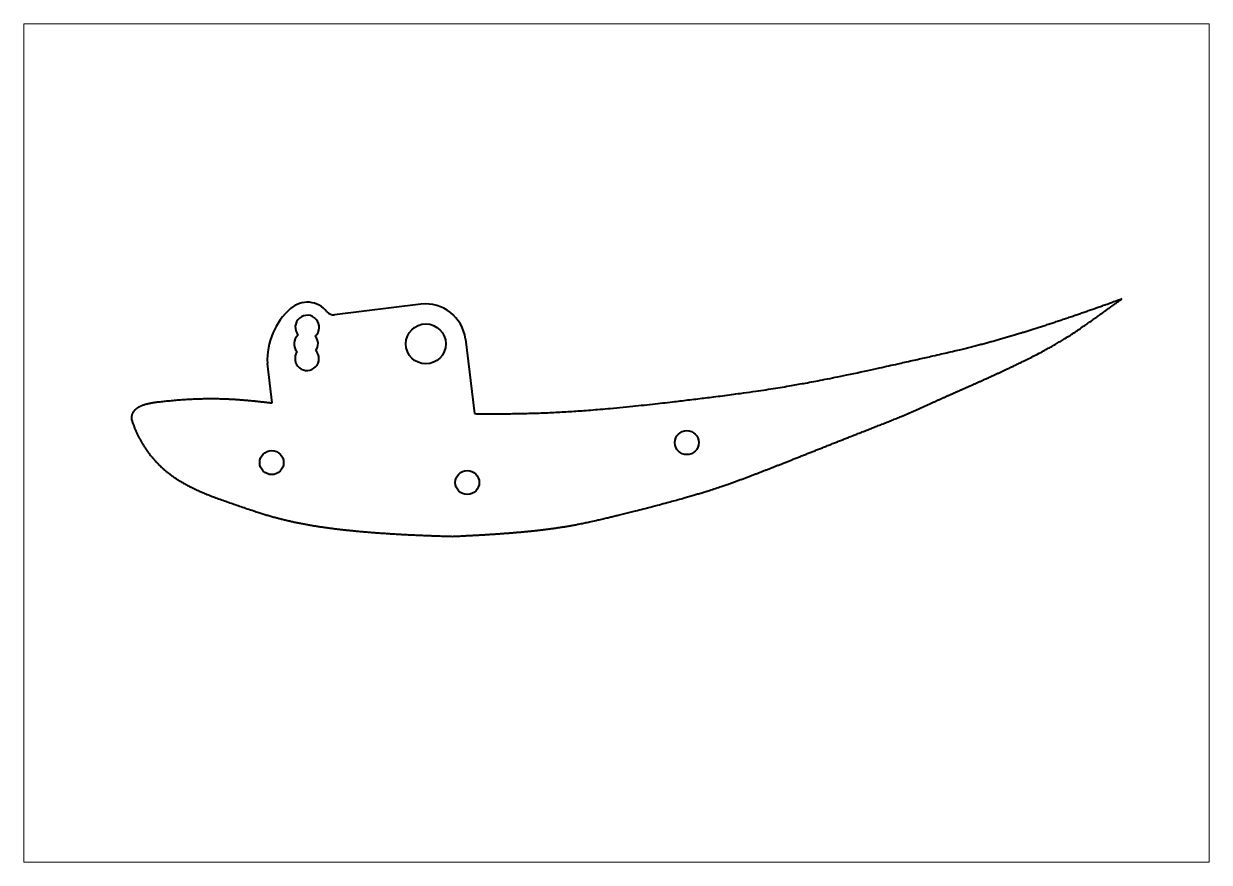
# Paper-space layout 'Sheet' of a CAD drawing. Header units: millimetres. Extents: x 0 to 297, y 0 to 210.
# The model-space entities are those that its viewports show. They can reach past a viewport. Long polylines and large blocks are cut down to what shows.
import ezdxf

# ---------------------------------------------------------------- set-up
doc = ezdxf.new("R2010")
doc.units = ezdxf.units.MM
doc.layers.add('Geometries', color=7, linetype='Continuous')

msp = doc.modelspace()

# ---------------------------------------------------------------- linework, layer by layer
at = {"layer": 'Geometries', "linetype": 'Continuous', "lineweight": 40}
for p, q in [((99.52, 139.74), (77.87, 137.09)), ((110.66, 131.04), (112.95, 112.35)), ((62.25, 115.02), (61.03, 124.94))]:
    msp.add_line(p, q, dxfattribs=at)
at = {"layer": 'Geometries', "linetype": 'Continuous', "lineweight": 40, "flags": 128}
for points in [[(112.95, 112.35), (113.44, 112.34), (113.93, 112.34), (114.42, 112.33), (114.91, 112.33), (115.41, 112.32), (115.9, 112.32), (116.39, 112.32), (116.88, 112.31), (117.37, 112.31), (117.87, 112.31), (118.38, 112.31), (118.88, 112.31), (119.39, 112.32), (119.9, 112.32), (120.42, 112.32), (120.93, 112.33), (121.44, 112.33), (121.96, 112.34), (122.48, 112.35), (123, 112.35), (123.52, 112.36), (124.04, 112.37), (124.57, 112.38), (125.05, 112.39), (125.54, 112.4), (126.02, 112.42), (126.51, 112.43), (127, 112.44), (127.48, 112.46), (128.02, 112.47), (128.56, 112.49), (129.09, 112.51), (129.63, 112.53), (130.18, 112.55), (130.72, 112.57), (131.26, 112.59), (131.76, 112.62), (132.26, 112.64), (132.77, 112.66), (133.27, 112.69), (133.78, 112.71), (134.28, 112.74), (134.79, 112.77), (135.3, 112.79), (135.81, 112.82), (136.32, 112.85), (136.83, 112.89), (137.35, 112.92), (137.83, 112.95), (138.32, 112.98), (138.81, 113.02), (139.3, 113.05), (139.79, 113.08), (140.35, 113.13), (140.92, 113.17), (141.49, 113.21), (142.06, 113.26), (142.63, 113.3), (143.2, 113.35), (143.78, 113.39), (144.41, 113.45), (145.04, 113.5), (145.67, 113.56), (146.3, 113.61), (146.93, 113.67), (147.74, 113.74), (148.55, 113.82), (149.36, 113.9), (150.16, 113.98), (150.97, 114.06), (151.78, 114.14), (152.58, 114.22), (153.29, 114.29), (153.99, 114.36), (154.7, 114.44), (155.4, 114.51), (156.1, 114.59), (156.8, 114.67), (157.5, 114.74), (158.2, 114.82), (158.82, 114.89), (159.45, 114.96), (160.07, 115.03), (160.69, 115.1), (161.31, 115.17), (161.92, 115.24), (162.54, 115.31), (163.03, 115.37), (163.51, 115.43), (164, 115.49), (164.48, 115.54), (164.96, 115.6), (165.44, 115.66), (165.92, 115.71), (166.4, 115.77), (166.89, 115.83), (167.39, 115.89), (167.88, 115.95), (168.38, 116.01), (168.87, 116.07), (169.36, 116.13), (169.85, 116.19), (170.33, 116.25), (170.82, 116.31), (171.3, 116.37), (171.78, 116.43), (172.26, 116.49), (172.82, 116.56), (173.39, 116.63), (173.95, 116.7), (174.51, 116.77), (175.07, 116.84), (175.64, 116.92), (176.2, 116.99), (176.77, 117.06), (177.33, 117.14), (177.88, 117.21), (178.43, 117.29), (178.98, 117.36), (179.53, 117.43), (180.31, 117.54), (181.09, 117.65), (181.87, 117.76), (182.65, 117.87), (183.43, 117.98), (184.05, 118.08), (184.67, 118.17), (185.29, 118.26), (185.91, 118.35), (186.53, 118.45), (187.15, 118.54), (187.77, 118.64), (188.39, 118.74), (188.95, 118.83), (189.51, 118.92), (190.07, 119.01), (190.63, 119.1), (191.19, 119.2), (191.75, 119.29), (192.32, 119.39), (192.76, 119.47), (193.21, 119.54), (193.65, 119.62), (194.1, 119.7), (194.55, 119.78), (194.99, 119.86), (195.43, 119.94), (195.87, 120.02), (196.31, 120.1), (196.84, 120.2), (197.37, 120.3), (197.91, 120.4), (198.44, 120.5), (198.97, 120.6), (199.51, 120.71), (200.13, 120.83), (200.75, 120.95), (201.37, 121.07), (202, 121.19), (202.62, 121.32), (203.25, 121.45), (203.98, 121.6), (204.72, 121.75), (205.46, 121.9), (206.2, 122.05), (207.08, 122.24), (207.96, 122.42), (208.84, 122.61), (209.72, 122.8), (210.6, 122.99), (211.48, 123.18), (212.21, 123.34), (212.95, 123.5), (213.68, 123.66), (214.41, 123.82), (214.98, 123.94), (215.55, 124.07), (216.12, 124.2), (216.69, 124.32), (217.26, 124.45), (217.83, 124.58), (218.39, 124.7), (218.95, 124.83), (219.39, 124.93), (219.83, 125.02), (220.27, 125.12), (220.71, 125.22), (221.18, 125.33), (221.65, 125.43), (222.11, 125.54), (222.58, 125.64), (223.04, 125.74), (223.5, 125.85), (223.93, 125.95), (224.37, 126.04), (224.8, 126.14), (225.22, 126.23), (225.65, 126.33), (226.08, 126.43), (226.5, 126.52), (226.92, 126.62), (227.34, 126.71), (227.76, 126.81), (228.31, 126.93), (228.86, 127.06), (229.41, 127.18), (229.87, 127.29), (230.34, 127.39), (230.81, 127.5), (231.27, 127.61), (231.74, 127.72), (232.21, 127.83), (232.68, 127.94), (233.15, 128.05), (233.56, 128.15), (233.98, 128.25), (234.4, 128.35), (234.82, 128.45), (235.15, 128.53), (235.48, 128.61), (235.81, 128.7), (236.14, 128.78), (236.45, 128.86), (236.76, 128.93), (237.08, 129.01), (237.39, 129.09), (237.7, 129.17), (238.01, 129.25), (238.32, 129.33), (238.64, 129.41), (238.95, 129.49), (239.23, 129.57), (239.52, 129.64), (239.8, 129.71), (240.09, 129.79), (240.37, 129.87), (240.66, 129.94), (240.95, 130.02), (241.24, 130.1), (241.5, 130.17), (241.77, 130.24), (242.03, 130.31), (242.3, 130.39), (242.56, 130.46), (242.83, 130.53), (243.09, 130.6), (243.36, 130.68), (243.63, 130.75), (243.9, 130.83), (244.18, 130.91), (244.45, 130.99), (244.73, 131.07), (245.01, 131.15), (245.29, 131.23), (245.58, 131.31), (245.86, 131.39), (246.15, 131.47), (246.43, 131.56), (246.72, 131.64), (247.01, 131.73), (247.3, 131.81), (247.59, 131.9), (247.88, 131.98), (248.17, 132.07), (248.44, 132.15), (248.7, 132.23), (248.97, 132.31), (249.23, 132.39), (249.5, 132.47), (249.77, 132.55), (250.04, 132.63), (250.32, 132.72), (250.56, 132.79), (250.81, 132.87), (251.06, 132.94), (251.31, 133.02), (251.56, 133.1), (251.81, 133.18), (252.06, 133.25), (252.31, 133.33), (252.56, 133.41), (252.82, 133.49), (253.08, 133.57), (253.34, 133.66), (253.6, 133.74), (253.86, 133.82), (254.13, 133.91), (254.39, 133.99), (254.68, 134.08), (254.96, 134.18), (255.25, 134.27), (255.54, 134.36), (255.83, 134.45), (256.12, 134.55), (256.4, 134.64), (256.67, 134.73), (256.95, 134.82), (257.23, 134.91), (257.52, 135.01), (257.8, 135.1), (258.09, 135.19), (258.38, 135.29), (258.66, 135.39), (258.96, 135.48), (259.24, 135.58), (259.53, 135.67), (259.82, 135.77), (260.11, 135.87), (260.41, 135.97), (260.71, 136.07), (261.02, 136.17), (261.32, 136.28), (261.63, 136.38), (261.93, 136.48), (262.23, 136.59), (262.54, 136.69), (262.84, 136.79), (263.12, 136.89), (263.4, 136.98), (263.68, 137.08), (263.96, 137.18), (264.24, 137.27), (264.52, 137.37), (264.8, 137.47), (265.09, 137.57), (265.36, 137.66), (265.64, 137.76), (265.91, 137.85), (266.19, 137.95), (266.47, 138.05), (266.75, 138.15), (267.01, 138.24), (267.28, 138.33), (267.54, 138.43), (267.81, 138.52), (268.08, 138.61), (268.35, 138.71), (268.62, 138.81), (268.9, 138.9), (269.17, 139), (269.45, 139.1), (269.72, 139.19), (269.99, 139.29), (270.27, 139.39), (270.54, 139.49), (270.83, 139.59), (271.11, 139.69), (271.39, 139.79), (271.68, 139.89), (271.97, 140), (272.25, 140.1), (272.53, 140.2), (272.82, 140.3), (273.11, 140.41), (273.4, 140.51), (273.7, 140.62), (274, 140.73), (274.29, 140.84), (274.59, 140.95), (274.89, 141.06), (275.2, 141.17)], [(219.6, 111.52), (219.8, 111.61), (220, 111.7), (220.21, 111.79), (220.41, 111.88), (220.61, 111.97), (220.8, 112.06), (220.99, 112.14), (221.17, 112.23), (221.36, 112.31), (221.54, 112.39), (221.72, 112.47), (221.92, 112.56), (222.12, 112.65), (222.31, 112.74), (222.51, 112.83), (222.7, 112.91), (222.9, 113), (223.09, 113.09), (223.28, 113.17), (223.47, 113.26), (223.65, 113.34), (223.84, 113.42), (224.03, 113.51), (224.21, 113.59), (224.39, 113.67), (224.57, 113.75), (224.75, 113.83), (224.94, 113.91), (225.12, 114), (225.3, 114.08), (225.49, 114.16), (225.67, 114.24), (225.84, 114.32), (226.04, 114.41), (226.23, 114.49), (226.42, 114.58), (226.61, 114.66), (226.8, 114.75), (226.98, 114.83), (227.17, 114.91), (227.33, 114.99), (227.5, 115.06), (227.66, 115.13), (227.83, 115.21), (227.99, 115.28), (228.15, 115.35), (228.31, 115.42), (228.47, 115.49), (228.62, 115.56), (228.78, 115.63), (228.93, 115.7), (229.09, 115.77), (229.26, 115.85), (229.44, 115.93), (229.62, 116.01), (229.79, 116.08), (229.95, 116.16), (230.11, 116.23), (230.26, 116.3), (230.42, 116.36), (230.57, 116.43), (230.73, 116.5), (230.88, 116.57), (231.04, 116.64), (231.2, 116.71), (231.37, 116.79), (231.53, 116.86), (231.68, 116.93), (231.84, 117), (232, 117.07), (232.15, 117.14), (232.3, 117.2), (232.45, 117.27), (232.6, 117.34), (232.75, 117.4), (232.89, 117.46), (233.03, 117.53), (233.18, 117.59), (233.32, 117.66), (233.46, 117.72), (233.6, 117.78), (233.74, 117.84), (233.88, 117.9), (234.01, 117.96), (234.14, 118.02), (234.27, 118.08), (234.43, 118.15), (234.58, 118.21), (234.73, 118.28), (234.88, 118.35), (235.03, 118.41), (235.18, 118.48), (235.34, 118.55), (235.49, 118.62), (235.65, 118.69), (235.8, 118.76), (235.95, 118.82), (236.1, 118.89), (236.24, 118.95), (236.39, 119.02), (236.53, 119.08), (236.67, 119.14), (236.81, 119.21), (236.96, 119.27), (237.09, 119.33), (237.23, 119.39), (237.37, 119.45), (237.5, 119.51), (237.66, 119.58), (237.82, 119.65), (237.97, 119.72), (238.12, 119.78), (238.27, 119.85), (238.42, 119.92), (238.56, 119.98), (238.69, 120.04), (238.83, 120.1), (238.96, 120.16), (239.1, 120.22), (239.27, 120.29), (239.43, 120.37), (239.6, 120.44), (239.76, 120.52), (239.93, 120.59), (240.08, 120.66), (240.24, 120.73), (240.4, 120.8), (240.55, 120.87), (240.77, 120.97), (240.99, 121.07), (241.21, 121.16), (241.43, 121.26), (241.65, 121.36), (241.97, 121.51), (242.3, 121.66), (242.63, 121.8), (242.82, 121.89), (243.01, 121.98), (243.21, 122.07), (243.4, 122.16), (243.56, 122.23), (243.72, 122.3), (243.88, 122.38), (244.04, 122.45), (244.2, 122.52), (244.36, 122.6), (244.52, 122.67), (244.69, 122.75), (244.85, 122.82), (245.02, 122.9), (245.19, 122.98), (245.36, 123.06), (245.54, 123.14), (245.71, 123.22), (245.88, 123.3), (246.06, 123.38), (246.23, 123.46), (246.41, 123.55), (246.62, 123.65), (246.83, 123.75), (247.04, 123.85), (247.26, 123.95), (247.47, 124.05), (247.69, 124.15), (247.93, 124.27), (248.17, 124.38), (248.41, 124.5), (248.66, 124.61), (248.9, 124.73), (249.15, 124.85), (249.39, 124.97), (249.66, 125.1), (249.94, 125.23), (250.21, 125.37), (250.49, 125.5), (250.76, 125.64), (251.12, 125.81), (251.47, 125.99), (251.83, 126.17), (252.18, 126.35), (252.54, 126.53), (252.89, 126.71), (253.25, 126.89), (253.63, 127.09), (254, 127.28), (254.38, 127.48), (254.76, 127.68), (255.13, 127.87), (255.5, 128.07), (255.8, 128.23), (256.09, 128.39), (256.38, 128.55), (256.66, 128.71), (256.95, 128.87), (257.24, 129.03), (257.52, 129.19), (257.8, 129.35), (258.09, 129.51), (258.36, 129.67), (258.64, 129.83), (258.92, 129.99), (259.18, 130.15), (259.43, 130.3), (259.69, 130.45), (259.95, 130.61), (260.2, 130.76), (260.52, 130.96), (260.84, 131.16), (261.16, 131.36), (261.48, 131.56), (261.8, 131.76), (262.11, 131.96), (262.42, 132.16), (262.73, 132.36), (263.04, 132.57), (263.36, 132.77), (263.67, 132.98), (263.99, 133.19), (264.31, 133.41), (264.62, 133.62), (264.94, 133.84), (265.26, 134.05), (265.52, 134.24), (265.79, 134.42), (266.05, 134.6), (266.32, 134.79), (266.59, 134.98), (266.86, 135.17), (267.11, 135.34), (267.37, 135.52), (267.62, 135.71), (267.88, 135.89), (268.14, 136.07), (268.36, 136.23), (268.58, 136.38), (268.8, 136.54), (269.02, 136.7), (269.24, 136.86), (269.46, 137.02), (269.67, 137.17), (269.88, 137.32), (270.09, 137.47), (270.31, 137.63), (270.52, 137.78), (270.72, 137.92), (270.92, 138.07), (271.12, 138.21), (271.32, 138.36), (271.52, 138.5), (271.72, 138.65), (271.92, 138.79), (272.15, 138.96), (272.37, 139.12), (272.6, 139.29), (272.83, 139.45), (273.06, 139.62), (273.25, 139.76), (273.45, 139.9), (273.64, 140.04), (273.84, 140.19), (274.04, 140.33), (274.24, 140.47), (274.43, 140.61), (274.62, 140.75), (274.81, 140.89), (275, 141.03), (275.2, 141.17)], [(27.06, 110.7), (27.06, 110.78), (27.05, 110.85), (27.05, 110.93), (27.05, 111), (27.05, 111.08), (27.05, 111.15), (27.05, 111.22), (27.05, 111.29), (27.06, 111.36), (27.06, 111.43), (27.07, 111.5), (27.08, 111.57), (27.09, 111.63), (27.1, 111.7), (27.11, 111.77), (27.12, 111.83), (27.14, 111.9), (27.16, 111.98), (27.18, 112.05), (27.2, 112.12), (27.22, 112.19), (27.25, 112.26), (27.27, 112.32), (27.3, 112.39), (27.32, 112.45), (27.35, 112.51), (27.38, 112.57), (27.41, 112.63), (27.44, 112.69), (27.48, 112.75), (27.51, 112.81), (27.55, 112.86), (27.59, 112.92), (27.62, 112.98), (27.66, 113.03), (27.71, 113.09), (27.75, 113.14), (27.8, 113.19), (27.84, 113.25), (27.89, 113.3), (27.94, 113.35), (27.99, 113.4), (28.04, 113.45), (28.09, 113.5), (28.15, 113.55), (28.2, 113.59), (28.26, 113.64), (28.33, 113.69), (28.4, 113.74), (28.47, 113.79), (28.54, 113.84), (28.61, 113.9), (28.69, 113.94), (28.77, 113.99), (28.85, 114.04), (28.94, 114.09), (29.02, 114.13), (29.1, 114.17), (29.18, 114.21), (29.26, 114.25), (29.35, 114.29), (29.43, 114.33), (29.51, 114.36), (29.6, 114.4), (29.7, 114.44), (29.8, 114.48), (29.91, 114.52), (30.02, 114.56), (30.12, 114.59), (30.23, 114.63), (30.34, 114.66), (30.45, 114.69), (30.56, 114.73), (30.68, 114.76), (30.79, 114.79), (30.91, 114.82), (31.03, 114.85), (31.15, 114.88), (31.26, 114.9), (31.38, 114.93), (31.5, 114.95), (31.62, 114.98), (31.77, 115.01), (31.91, 115.04), (32.06, 115.06), (32.2, 115.09), (32.35, 115.11), (32.5, 115.14), (32.68, 115.16), (32.87, 115.19), (33.05, 115.22), (33.24, 115.24), (33.42, 115.27), (33.67, 115.3), (33.91, 115.33), (34.16, 115.35), (34.49, 115.39), (34.82, 115.43), (35.15, 115.46), (35.47, 115.49), (35.86, 115.53), (36.25, 115.57), (36.64, 115.6), (37.02, 115.64), (37.41, 115.67), (37.79, 115.71), (38.17, 115.74), (38.55, 115.77), (38.93, 115.8), (39.31, 115.83), (39.69, 115.86), (40.07, 115.88), (40.51, 115.91), (40.95, 115.94), (41.4, 115.97), (41.84, 115.99), (42.2, 116.01), (42.56, 116.03), (42.92, 116.04), (43.28, 116.06), (43.64, 116.07), (44, 116.08), (44.35, 116.09), (44.71, 116.1), (45.06, 116.11), (45.38, 116.12), (45.7, 116.12), (46.02, 116.13), (46.34, 116.13), (46.66, 116.13), (46.98, 116.13), (47.3, 116.13), (47.62, 116.13), (47.92, 116.12), (48.21, 116.12), (48.5, 116.12), (48.79, 116.11), (49.09, 116.1), (49.38, 116.1), (49.67, 116.09), (49.96, 116.08), (50.26, 116.07), (50.52, 116.06), (50.78, 116.05), (51.05, 116.04), (51.32, 116.02), (51.59, 116.01), (51.86, 116), (52.13, 115.98), (52.4, 115.97), (52.66, 115.95), (52.92, 115.94), (53.18, 115.92), (53.45, 115.9), (53.72, 115.88), (53.98, 115.86), (54.24, 115.85), (54.49, 115.83), (54.75, 115.81), (55, 115.79), (55.26, 115.76), (55.52, 115.74), (55.78, 115.72), (56.05, 115.7), (56.31, 115.67), (56.58, 115.65), (56.84, 115.62), (57.11, 115.6), (57.37, 115.57), (57.64, 115.55), (57.87, 115.52), (58.1, 115.5), (58.33, 115.48), (58.57, 115.45), (58.8, 115.43), (59.03, 115.4), (59.26, 115.38), (59.48, 115.35), (59.71, 115.33), (59.93, 115.3), (60.16, 115.27), (60.39, 115.25), (60.62, 115.22), (60.85, 115.19), (61.08, 115.16), (61.32, 115.14), (61.55, 115.11), (61.78, 115.08), (62.02, 115.05), (62.25, 115.02)], [(27.06, 110.7), (27.13, 110.5), (27.2, 110.3), (27.27, 110.11), (27.34, 109.91), (27.41, 109.72), (27.48, 109.53), (27.55, 109.34), (27.63, 109.15), (27.7, 108.95), (27.78, 108.75), (27.86, 108.56), (27.94, 108.37), (28.03, 108.18), (28.11, 107.99), (28.19, 107.8), (28.28, 107.61), (28.36, 107.43), (28.45, 107.24), (28.53, 107.06), (28.62, 106.88), (28.71, 106.71), (28.79, 106.54), (28.88, 106.37), (28.96, 106.21), (29.05, 106.04), (29.14, 105.87), (29.24, 105.7), (29.33, 105.53), (29.42, 105.36), (29.52, 105.19), (29.62, 105.02), (29.71, 104.87), (29.8, 104.71), (29.9, 104.56), (29.99, 104.41), (30.08, 104.26), (30.19, 104.09), (30.3, 103.92), (30.41, 103.76), (30.52, 103.59), (30.63, 103.43), (30.74, 103.27), (30.85, 103.11), (30.96, 102.95), (31.07, 102.81), (31.18, 102.66), (31.28, 102.51), (31.39, 102.37), (31.5, 102.22), (31.61, 102.08), (31.75, 101.91), (31.88, 101.75), (32.01, 101.58), (32.15, 101.42), (32.28, 101.26), (32.42, 101.1), (32.56, 100.94), (32.7, 100.78), (32.84, 100.62), (32.99, 100.46), (33.13, 100.31), (33.27, 100.16), (33.42, 100.01), (33.56, 99.86), (33.71, 99.71), (33.86, 99.56), (34.01, 99.42), (34.16, 99.27), (34.29, 99.14), (34.43, 99.02), (34.57, 98.89), (34.71, 98.76), (34.85, 98.64), (34.99, 98.51), (35.14, 98.38), (35.3, 98.24), (35.45, 98.11), (35.61, 97.98), (35.76, 97.86), (35.92, 97.73), (36.07, 97.61), (36.23, 97.48), (36.38, 97.36), (36.57, 97.22), (36.76, 97.08), (36.94, 96.94), (37.13, 96.8), (37.32, 96.67), (37.51, 96.53), (37.7, 96.4), (37.89, 96.27), (38.09, 96.14), (38.28, 96.01), (38.47, 95.89), (38.67, 95.76), (38.85, 95.65), (39.03, 95.53), (39.22, 95.42), (39.41, 95.31), (39.59, 95.2), (39.79, 95.08), (39.99, 94.96), (40.19, 94.85), (40.38, 94.74), (40.58, 94.63), (40.78, 94.52), (41.02, 94.39), (41.26, 94.27), (41.5, 94.14), (41.73, 94.02), (41.98, 93.9), (42.22, 93.77), (42.46, 93.66), (42.71, 93.54), (42.95, 93.42), (43.2, 93.31), (43.45, 93.19), (43.71, 93.07), (43.97, 92.96), (44.23, 92.84), (44.49, 92.73), (44.75, 92.62), (45.01, 92.51), (45.32, 92.38), (45.63, 92.25), (45.94, 92.13), (46.25, 92), (46.56, 91.88), (46.88, 91.76), (47.19, 91.64), (47.51, 91.52), (47.82, 91.4), (48.14, 91.28), (48.45, 91.17), (48.81, 91.04), (49.18, 90.91), (49.54, 90.78), (49.9, 90.65), (50.26, 90.52), (50.62, 90.4), (50.96, 90.28), (51.3, 90.16), (51.64, 90.05), (51.97, 89.93), (52.3, 89.82), (52.65, 89.7), (53, 89.58), (53.35, 89.46), (53.7, 89.34), (54.04, 89.22), (54.39, 89.1), (54.79, 88.96), (55.2, 88.82), (55.6, 88.68), (56, 88.54), (56.41, 88.41), (56.81, 88.27), (57.22, 88.14), (57.62, 88), (57.94, 87.9), (58.26, 87.79), (58.59, 87.69), (58.91, 87.58), (59.16, 87.5), (59.41, 87.42), (59.67, 87.35), (59.92, 87.27), (60.17, 87.19), (60.43, 87.11), (60.67, 87.04), (60.92, 86.96), (61.16, 86.89), (61.41, 86.82), (61.66, 86.75), (61.91, 86.68), (62.16, 86.6), (62.41, 86.53), (62.67, 86.46), (62.92, 86.39), (63.13, 86.34), (63.33, 86.28), (63.54, 86.23), (63.74, 86.17), (63.95, 86.12), (64.17, 86.06), (64.39, 86), (64.62, 85.95), (64.85, 85.89), (65.07, 85.84), (65.3, 85.78), (65.52, 85.73), (65.74, 85.67), (65.96, 85.62), (66.18, 85.57), (66.41, 85.52), (66.63, 85.47), (66.86, 85.42), (67.09, 85.36), (67.32, 85.31), (67.55, 85.26), (67.78, 85.21), (68.01, 85.16), (68.25, 85.12), (68.48, 85.07), (68.7, 85.02), (68.92, 84.98), (69.14, 84.93), (69.37, 84.89), (69.59, 84.84), (69.82, 84.8), (70.05, 84.76), (70.26, 84.72), (70.47, 84.68), (70.69, 84.64), (70.91, 84.6), (71.12, 84.56), (71.34, 84.52), (71.56, 84.48), (71.78, 84.44), (72.01, 84.41), (72.23, 84.37), (72.46, 84.33), (72.69, 84.29), (72.9, 84.26), (73.12, 84.22), (73.34, 84.19), (73.56, 84.15), (73.79, 84.12), (74.03, 84.08), (74.26, 84.04), (74.51, 84.01), (74.75, 83.97), (74.99, 83.94), (75.24, 83.9), (75.48, 83.87), (75.71, 83.83), (75.95, 83.8), (76.19, 83.77), (76.43, 83.73), (76.67, 83.7), (76.92, 83.67), (77.16, 83.64), (77.41, 83.61), (77.66, 83.57), (77.91, 83.54), (78.16, 83.51), (78.41, 83.48), (78.66, 83.45), (78.89, 83.42), (79.13, 83.39), (79.37, 83.37), (79.61, 83.34), (79.85, 83.31), (80.09, 83.29), (80.32, 83.26), (80.57, 83.23), (80.81, 83.21), (81.06, 83.18), (81.31, 83.15), (81.56, 83.13), (81.81, 83.1), (82.07, 83.07), (82.33, 83.05), (82.58, 83.02), (82.85, 83), (83.11, 82.97), (83.37, 82.95), (83.64, 82.92), (83.9, 82.9), (84.17, 82.87), (84.44, 82.85), (84.69, 82.83), (84.94, 82.8), (85.2, 82.78), (85.45, 82.76), (85.71, 82.74), (85.96, 82.72), (86.25, 82.69), (86.53, 82.67), (86.82, 82.65), (87.1, 82.62), (87.39, 82.6), (87.69, 82.58), (87.98, 82.56), (88.25, 82.54), (88.52, 82.52), (88.8, 82.5), (89.07, 82.48), (89.35, 82.46), (89.63, 82.44), (89.91, 82.42), (90.19, 82.4), (90.47, 82.38), (90.76, 82.36), (91.05, 82.34), (91.33, 82.32), (91.61, 82.31), (91.88, 82.29), (92.16, 82.27), (92.44, 82.26), (92.72, 82.24), (93, 82.22), (93.29, 82.2), (93.58, 82.19), (93.87, 82.17), (94.16, 82.16), (94.45, 82.14), (94.74, 82.12), (95.04, 82.11), (95.35, 82.09), (95.67, 82.07), (95.98, 82.06), (96.3, 82.04), (96.62, 82.03), (96.94, 82.01), (97.26, 82), (97.59, 81.98), (97.91, 81.97), (98.24, 81.95), (98.57, 81.94), (98.9, 81.92), (99.22, 81.91), (99.54, 81.89), (99.85, 81.88), (100.17, 81.87), (100.5, 81.85), (100.79, 81.84), (101.08, 81.83), (101.38, 81.82), (101.68, 81.81), (101.98, 81.8), (102.28, 81.79), (102.58, 81.77), (102.92, 81.76), (103.25, 81.75), (103.59, 81.74), (103.93, 81.73), (104.27, 81.72), (104.62, 81.71), (104.96, 81.69), (105.31, 81.68), (105.66, 81.67), (106.01, 81.66), (106.35, 81.65), (106.7, 81.64), (107.05, 81.63), (107.4, 81.62)], [(107.4, 81.62), (107.67, 81.64), (107.94, 81.65), (108.21, 81.66), (108.48, 81.67), (108.74, 81.69), (109.01, 81.7), (109.27, 81.71), (109.55, 81.73), (109.84, 81.74), (110.12, 81.75), (110.4, 81.77), (110.68, 81.78), (110.96, 81.8), (111.24, 81.81), (111.51, 81.82), (111.78, 81.84), (112.06, 81.85), (112.32, 81.87), (112.58, 81.88), (112.84, 81.9), (113.1, 81.91), (113.37, 81.92), (113.63, 81.94), (113.89, 81.95), (114.15, 81.97), (114.4, 81.98), (114.65, 82), (114.9, 82.01), (115.15, 82.03), (115.4, 82.04), (115.65, 82.06), (115.89, 82.07), (116.14, 82.09), (116.38, 82.1), (116.63, 82.12), (116.87, 82.13), (117.11, 82.15), (117.35, 82.17), (117.58, 82.18), (117.82, 82.2), (118.05, 82.21), (118.29, 82.23), (118.51, 82.24), (118.74, 82.26), (118.96, 82.27), (119.18, 82.29), (119.45, 82.31), (119.71, 82.33), (119.97, 82.35), (120.23, 82.36), (120.48, 82.38), (120.74, 82.4), (120.99, 82.42), (121.24, 82.44), (121.49, 82.46), (121.73, 82.48), (121.98, 82.5), (122.22, 82.52), (122.45, 82.54), (122.68, 82.55), (122.9, 82.57), (123.12, 82.59), (123.34, 82.61), (123.57, 82.63), (123.79, 82.65), (124.01, 82.67), (124.23, 82.69), (124.44, 82.71), (124.66, 82.73), (124.87, 82.75), (125.09, 82.76), (125.31, 82.79), (125.53, 82.81), (125.74, 82.83), (125.96, 82.85), (126.18, 82.87), (126.39, 82.89), (126.6, 82.91), (126.81, 82.93), (127.02, 82.95), (127.23, 82.97), (127.44, 83), (127.64, 83.02), (127.88, 83.04), (128.12, 83.07), (128.36, 83.09), (128.59, 83.12), (128.83, 83.15), (129.06, 83.17), (129.29, 83.2), (129.52, 83.23), (129.75, 83.25), (129.98, 83.28), (130.2, 83.31), (130.42, 83.33), (130.64, 83.36), (130.86, 83.39), (131.08, 83.41), (131.3, 83.44), (131.51, 83.47), (131.73, 83.5), (131.94, 83.53), (132.15, 83.56), (132.38, 83.59), (132.6, 83.62), (132.82, 83.65), (133.04, 83.68), (133.25, 83.71), (133.47, 83.74), (133.67, 83.77), (133.87, 83.8), (134.07, 83.83), (134.26, 83.86), (134.46, 83.89), (134.71, 83.93), (134.95, 83.97), (135.2, 84), (135.44, 84.04), (135.68, 84.08), (135.92, 84.12), (136.16, 84.16), (136.4, 84.2), (136.63, 84.24), (136.87, 84.29), (137.1, 84.33), (137.33, 84.37), (137.56, 84.41), (137.79, 84.45), (138.04, 84.5), (138.28, 84.54), (138.53, 84.59), (138.78, 84.64), (139.02, 84.69), (139.33, 84.75), (139.64, 84.81), (139.95, 84.87), (140.25, 84.93), (140.56, 85), (140.85, 85.06), (141.15, 85.12), (141.45, 85.19), (141.74, 85.25), (142.16, 85.34), (142.58, 85.44), (143, 85.53), (143.43, 85.63), (143.85, 85.72), (144.17, 85.8), (144.49, 85.87), (144.81, 85.95), (145.13, 86.02), (145.45, 86.1), (145.78, 86.18), (146.04, 86.24), (146.29, 86.3), (146.55, 86.36), (146.81, 86.43), (147.08, 86.49), (147.34, 86.55), (147.6, 86.62), (147.87, 86.68), (148.14, 86.75), (148.4, 86.81), (148.67, 86.88), (148.94, 86.94), (149.27, 87.02), (149.59, 87.1), (149.91, 87.18), (150.24, 87.26), (150.57, 87.34), (150.9, 87.43), (151.24, 87.51), (151.57, 87.59), (151.91, 87.68), (152.24, 87.76), (152.58, 87.84), (152.91, 87.93), (153.25, 88.01), (153.73, 88.13), (154.21, 88.25), (154.69, 88.38), (155.17, 88.5), (155.66, 88.62), (156.28, 88.78), (156.9, 88.94), (157.52, 89.1), (158.14, 89.26), (158.76, 89.43), (159.24, 89.55), (159.73, 89.68), (160.21, 89.81), (160.7, 89.94), (161.18, 90.07), (161.58, 90.18), (161.98, 90.29), (162.38, 90.4), (162.78, 90.51), (163.18, 90.61), (163.57, 90.72), (163.95, 90.83), (164.32, 90.93), (164.69, 91.03), (165.05, 91.14), (165.42, 91.24), (165.72, 91.33), (166.02, 91.41), (166.32, 91.5), (166.61, 91.58), (166.91, 91.67), (167.2, 91.75), (167.49, 91.84), (167.76, 91.92), (168.03, 91.99), (168.29, 92.07), (168.55, 92.15), (168.81, 92.23), (169.07, 92.31), (169.33, 92.38), (169.59, 92.46), (169.84, 92.54), (170.1, 92.62), (170.35, 92.69), (170.6, 92.77), (170.9, 92.86), (171.19, 92.96), (171.49, 93.05), (171.78, 93.14), (172.16, 93.26), (172.53, 93.38), (172.91, 93.51), (173.29, 93.63), (173.66, 93.75), (174.04, 93.88), (174.42, 94.01), (174.68, 94.09), (174.94, 94.18), (175.2, 94.27), (175.46, 94.36), (175.72, 94.45), (175.99, 94.54), (176.25, 94.64), (176.52, 94.73), (176.74, 94.81), (176.95, 94.88), (177.17, 94.96), (177.4, 95.04), (177.62, 95.12), (177.84, 95.2), (178.07, 95.28), (178.27, 95.36), (178.48, 95.43), (178.69, 95.51), (178.9, 95.58), (179.11, 95.66), (179.33, 95.74), (179.54, 95.82), (179.76, 95.9), (179.97, 95.98), (180.19, 96.06), (180.41, 96.14), (180.63, 96.23), (180.85, 96.3), (181.06, 96.38), (181.27, 96.46), (181.49, 96.55), (181.7, 96.63), (181.9, 96.7), (182.1, 96.78), (182.3, 96.85), (182.51, 96.93), (182.71, 97.01), (182.92, 97.09), (183.13, 97.17), (183.32, 97.24), (183.51, 97.31), (183.7, 97.39), (183.9, 97.46), (184.1, 97.54), (184.3, 97.62), (184.5, 97.69), (184.7, 97.77), (184.9, 97.85), (185.1, 97.93), (185.31, 98.01), (185.52, 98.09), (185.71, 98.16), (185.91, 98.24), (186.11, 98.32), (186.31, 98.4), (186.52, 98.48), (186.71, 98.55), (186.91, 98.63), (187.11, 98.71), (187.31, 98.79), (187.51, 98.87), (187.72, 98.95), (187.91, 99.02), (188.11, 99.1), (188.3, 99.17), (188.5, 99.25), (188.7, 99.33), (188.9, 99.41), (189.1, 99.49), (189.3, 99.57), (189.51, 99.65), (189.71, 99.73), (189.92, 99.81), (190.12, 99.89), (190.33, 99.97), (190.54, 100.05), (190.75, 100.14), (190.97, 100.22), (191.18, 100.31), (191.4, 100.39), (191.62, 100.48), (191.84, 100.56), (192.05, 100.65), (192.27, 100.74), (192.5, 100.82), (192.72, 100.91), (192.95, 101.01), (193.18, 101.1), (193.42, 101.19), (193.65, 101.28), (193.89, 101.37), (194.13, 101.47), (194.37, 101.56), (194.61, 101.66), (194.85, 101.75), (195.09, 101.85), (195.34, 101.95), (195.58, 102.04), (195.83, 102.14), (196.08, 102.24), (196.32, 102.34), (196.55, 102.43), (196.77, 102.52), (197, 102.61), (197.23, 102.7), (197.46, 102.79), (197.69, 102.88), (197.92, 102.97), (198.15, 103.06), (198.39, 103.16), (198.63, 103.25), (198.86, 103.34), (199.1, 103.44), (199.35, 103.53), (199.59, 103.63), (199.83, 103.73), (200.08, 103.82), (200.34, 103.93), (200.6, 104.03), (200.86, 104.14), (201.13, 104.24), (201.39, 104.35), (201.66, 104.45), (201.91, 104.55), (202.15, 104.65), (202.4, 104.74), (202.65, 104.84), (202.9, 104.94), (203.15, 105.04), (203.39, 105.14), (203.63, 105.23), (203.88, 105.33), (204.12, 105.42), (204.36, 105.52), (204.61, 105.62), (204.86, 105.72), (205.11, 105.81), (205.36, 105.91), (205.61, 106.01), (205.86, 106.11), (206.11, 106.21), (206.36, 106.31), (206.61, 106.41), (206.87, 106.51), (207.13, 106.61), (207.39, 106.72), (207.66, 106.82), (207.92, 106.93), (208.18, 107.03), (208.44, 107.13), (208.71, 107.24), (208.97, 107.34), (209.25, 107.45), (209.52, 107.56), (209.8, 107.67), (210.07, 107.78), (210.35, 107.88), (210.63, 108), (210.92, 108.11), (211.2, 108.22), (211.48, 108.33), (211.77, 108.44), (212.06, 108.56), (212.34, 108.67), (212.63, 108.78), (212.92, 108.89), (213.2, 109.01), (213.49, 109.12), (213.79, 109.24), (214.09, 109.36), (214.39, 109.48), (214.69, 109.59), (215, 109.71), (215.3, 109.83), (215.61, 109.95), (215.92, 110.08), (216.23, 110.2), (216.54, 110.32), (216.86, 110.44), (217.17, 110.57), (217.49, 110.69), (217.81, 110.82), (218.1, 110.93), (218.4, 111.05), (218.7, 111.17), (218.99, 111.28), (219.29, 111.4), (219.6, 111.52)]]:
    msp.add_lwpolyline(points, dxfattribs=at)
at = {"layer": 'Geometries', "linetype": 'Continuous', "lineweight": 40}
for centre, radius in [((100.73, 129.82), 5), ((166.12, 105.09), 3), ((62.12, 100.09), 3), ((111.12, 95.09), 3)]:
    msp.add_circle(centre, radius, dxfattribs=at)
for centre, radius, start, end in [((71.03, 133.99), 6.27, 38.0154, 131.5275), ((100.73, 129.82), 10, 7, 97), ((78.39, 125.68), 17.37, 131.5275, 182.4248), ((71.03, 133.99), 3, 311.7681, 220.2319), ((77.61, 139.19), 2.12, 219.11, 277), ((70.73, 129.82), 3, 131.7681, 221.1246), ((70.73, 129.82), 3, 325.8754, 40.2319), ((70.96, 126.16), 3, 145.8754, 41.1246)]:
    msp.add_arc(centre, radius, start, end, dxfattribs=at)

psp = doc.layouts.new('Sheet')

# ---------------------------------------------------------------- viewports
at = {"layer": '0'}
psp.add_viewport(center=(148.5, 105), size=(297, 210), view_center_point=(148.5, 105), view_height=210, dxfattribs=at)

doc.saveas('drawing.dxf')
